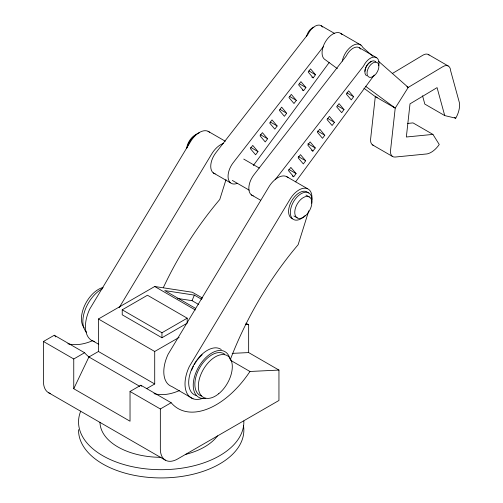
<?xml version="1.0" encoding="UTF-8"?>
<svg xmlns="http://www.w3.org/2000/svg" width="503" height="503" viewBox="0 0 503 503"><rect width="100%" height="100%" fill="white"/><g stroke="black" fill="none" stroke-linecap="round" stroke-linejoin="round"><path stroke-width="0.75" d="M130.032 391.479L160.338 408.97L160.338 448.965A24.49 14.141 -60 0 0 177.653 458.962L278.951 400.476L278.951 370.07L249.947 371.484A76.085 43.924 -60 0 1 171.158 402.727L140.853 385.229L130.032 391.479L130.032 421.218L73.752 388.731L73.752 358.985L84.579 352.735A76.085 43.924 -60 0 0 89.012 356.929M278.951 370.07L248.652 352.578L248.652 324.743L245.936 323.178M363.921 88.232L375.301 96.62L370.623 138.947A10.714 6.187 -60 0 0 373.773 145.468M226.023 179.565L219.78 199.471A234.976 135.665 -60 0 0 163.312 287.672M308.779 210.788L298.134 244.709A234.976 135.665 -60 0 0 230.475 359.199M177.609 298.461L192.045 300.668L194.359 295.104L201.734 299.367M73.752 388.731L88.905 356.985L98.431 351.49L154.71 383.978L154.71 351.484L98.431 318.996L98.431 351.49M119.092 307.786L211.48 154.339A18.366 10.607 -60 0 1 223.527 143.412M253.317 165.55L329.163 62.529M295.601 181.853L374.238 75.041M258.001 151.604L255.612 154.792L250.356 148.592L252.751 145.417L258.001 151.604L250.67 147.373M267.583 138.79L265.232 141.934L260.026 135.791L262.39 132.666L267.583 138.79L260.258 134.565M277.172 125.983L274.82 129.126L269.658 123.04L272.022 119.909L277.172 125.983L270.513 122.135M286.697 113.25L284.402 116.312L279.297 110.289L281.661 107.158L286.697 113.25L280.039 109.409M296.342 100.361L293.991 103.505L288.929 97.532L291.294 94.407L296.342 100.361L289.684 96.513M303.579 90.691L305.931 87.547L300.926 81.649L298.562 84.781L303.579 90.691L302.246 89.924M313.162 77.883L315.513 74.74L310.565 68.898L308.201 72.03L313.162 77.883L311.835 77.11M293.708 176.786L296.097 173.598L290.847 167.411L288.452 170.586L293.708 176.786L292.375 176.019M305.679 160.79L303.328 163.928L298.122 157.785L300.486 154.66L305.679 160.79L298.354 156.559M312.916 151.12L315.268 147.976L310.118 141.909L307.754 145.034L312.916 151.12L311.583 150.353M324.793 135.244L322.505 138.306L317.393 132.283L319.757 129.152L324.793 135.244L317.468 131.019M334.438 122.355L332.087 125.499L327.025 119.525L329.39 116.4L334.438 122.355L327.78 118.513M344.027 109.547L341.675 112.685L336.664 106.774L339.022 103.649L344.027 109.547L337.362 105.699M353.609 96.733L351.257 99.877L346.297 94.023L348.661 90.892L353.609 96.733L346.951 92.892M323.517 46.509L233.21 162.695A15.304 8.834 -60 0 0 228.28 178.735A15.304 8.834 -60 0 0 237.359 183.318M275.154 179.741L363.537 66.031A12.242 7.067 -60 0 1 374.138 57.072A12.242 7.067 -60 0 1 378.765 65.767M392.309 73.52L422.941 55.167A10.714 6.187 -60 0 1 429.103 55.047M50.589 393.535A24.49 14.141 -60 0 1 43.453 381.481L43.453 341.487L54.274 335.243L84.579 352.735M98.431 318.996L154.71 286.503L192.372 292.249L202.546 298.122M122.223 309.81L147.461 295.242L187.191 318.179L187.191 323.178L161.953 337.752L122.223 314.809L122.223 309.81L161.953 332.753L187.191 318.179M154.71 351.484L179.118 337.394M146.631 388.643L154.71 383.978M160.338 408.97L171.158 402.727M407.7 123.424L413.02 122.902L432.932 134.402L439.257 144.493A18.831 10.871 -60 0 1 427.122 153.912L395.138 157.049A10.714 6.187 -60 0 1 390.535 150.441L395.22 108.114L408.229 87.409L442.854 66.666A10.714 6.187 -60 0 1 450.562 70.477L459.352 102.543A18.831 10.871 -60 0 1 455.737 118.211L444.734 115.589L424.821 104.096L422.539 95.784M432.932 134.402L406.342 137.005L410.008 103.844L437.069 87.629L444.734 115.589M232.185 353.376L248.652 352.578M194.359 295.104L164.733 290.583L195.585 308.396M245.577 324.272L248.652 324.743M428.235 54.443L448.148 65.943M341.009 33.569L360.921 45.069M321.291 25.791L334.608 33.481M359.387 47.785L376.703 57.782M406.902 86.642L408.229 87.409L378.734 61.448M454.41 117.444L455.737 118.211M375.301 96.62L395.22 108.114L365.499 86.214M308.855 70.892L315.513 74.74M299.266 83.705L305.931 87.547M372.534 144.921L392.447 156.42M307.943 143.745L315.268 147.976M288.766 169.366L296.097 173.598M208.06 131.277L225.3 141.23M286.421 176.515L307.629 188.763M243.741 159.093L259.303 168.071M305.975 195.019L309.358 196.969A12.091 6.979 -60 0 1 305.522 215.699A12.091 6.979 -60 0 1 295.054 209.657A12.091 6.979 -60 0 1 309.358 196.969M232.329 180.426L249.243 190.184M293.884 215.963L297.267 217.912M213.247 172.875L230.563 182.872M251.343 194.875L260.667 200.257M192.045 300.668L198.754 304.541M154.71 286.503L195.39 309.993M230.418 360.205L249.947 371.484M93.489 341.292L98.789 344.354M193.058 398.778L171.844 386.53A30.614 17.674 -60 0 1 168.128 354.238L268.621 187.33A18.366 10.607 -60 0 1 288.087 177.628M88.905 356.985L139.759 386.348M43.453 341.487L73.752 358.985M48.521 392.692L165.405 460.176M337.362 68.66L324.089 58.876A15.304 8.834 -60 0 1 326.893 39.574A15.304 8.834 -60 0 1 342.097 34.638M372.83 56.254L363.392 47.948A12.242 7.067 -60 0 1 362.456 46.798A15.304 8.834 -60 0 0 351.566 46.314A15.304 8.834 -60 0 0 342.291 61.115M161.953 332.753L161.953 337.752M217.485 435.887A61.221 35.348 0 0 1 185.305 454.467M161.111 457.315A61.221 35.348 0 0 1 99.984 422.256M243.836 421.011A82.649 47.716 0 0 1 152.591 469.431A82.649 47.716 0 0 1 80.706 411.146M243.433 425.425A82.649 47.716 0 0 1 164.865 477.888A82.649 47.716 0 0 1 78.556 429.644M179.401 390.573A76.085 43.924 -60 0 1 154.044 393.648M141.771 386.26A76.085 43.924 -60 0 1 140.853 385.229M92.98 340.512A76.085 43.924 -60 0 1 67.867 343.769M55.808 336.909A76.085 43.924 -60 0 1 54.274 335.243M86.661 332.332A26.326 15.197 -60 0 1 85.026 310.15A26.326 15.197 -60 0 1 102.543 288.665M84.215 327.956A24.031 13.877 -60 0 1 84.768 305.227A24.031 13.877 -60 0 1 103.159 287.42M196.189 395.515A26.326 15.197 -60 0 1 193.617 365.191A26.326 15.197 -60 0 1 221.282 349.591M205.821 398.301A26.326 15.197 -60 0 1 199.345 365.782A26.326 15.197 -60 0 1 229.965 359.067M201.54 396.031A24.031 13.877 -60 0 1 199.408 368.303A24.031 13.877 -60 0 1 224.571 354.131M94.753 341.656A30.614 17.674 -60 0 1 89.773 308.999L190.266 142.091A18.366 10.607 -60 0 1 209.726 132.39M311.791 200.005A18.366 10.607 -60 0 0 304.944 188.179A18.366 10.607 -60 0 0 289.835 199.578L189.342 366.486A30.614 17.674 -60 0 0 203.049 398.213M191.662 370.145A24.49 14.141 -60 0 1 193.397 366.285M194.416 364.411A24.49 14.141 -60 0 1 196.321 361.412M197.145 360.267A24.49 14.141 -60 0 1 202.175 354.753M186.607 148.561A12.091 6.979 -60 0 1 196.755 134.314M187.078 147.807A15.304 8.834 -60 0 1 199.653 132.635M292.664 218.862A15.304 8.834 -60 0 1 292.054 200.282A15.304 8.834 -60 0 1 308.358 192.995M305.101 215.548A15.304 8.834 -60 0 1 290.47 214.423A15.304 8.834 -60 0 1 301.593 193.448A15.304 8.834 -60 0 1 311.634 203.225M364.945 71.376A7.652 4.42 -60 0 1 371.755 61.404M360.632 49.061A12.242 7.067 -60 0 0 346.221 56.034L253.99 174.692A15.304 8.834 -60 0 0 253.273 195.849M322.536 27.068A12.242 7.067 -60 0 0 308.125 34.041L215.894 152.698A15.304 8.834 -60 0 0 215.177 173.849M366.599 75.758A8.381 4.835 -60 0 1 367.184 65.157A8.381 4.835 -60 0 1 375.923 62.12M306.623 36.291A8.381 4.835 -60 0 1 313.878 27.263M377.244 97.758A12.242 7.067 -60 0 1 375.49 96.167M394.559 107.755A12.242 7.067 -60 0 1 392.812 106.164M218.717 393.742A24.031 13.877 -60 0 0 228.035 356.13A24.031 13.877 -60 0 0 199.201 379.57A24.031 13.877 -60 0 0 218.717 393.742M374.49 75.475A8.381 4.835 -60 0 0 377.143 62.491A8.381 4.835 -60 0 0 367.234 71.281A8.381 4.835 -60 0 0 374.49 75.475"/></g></svg>
